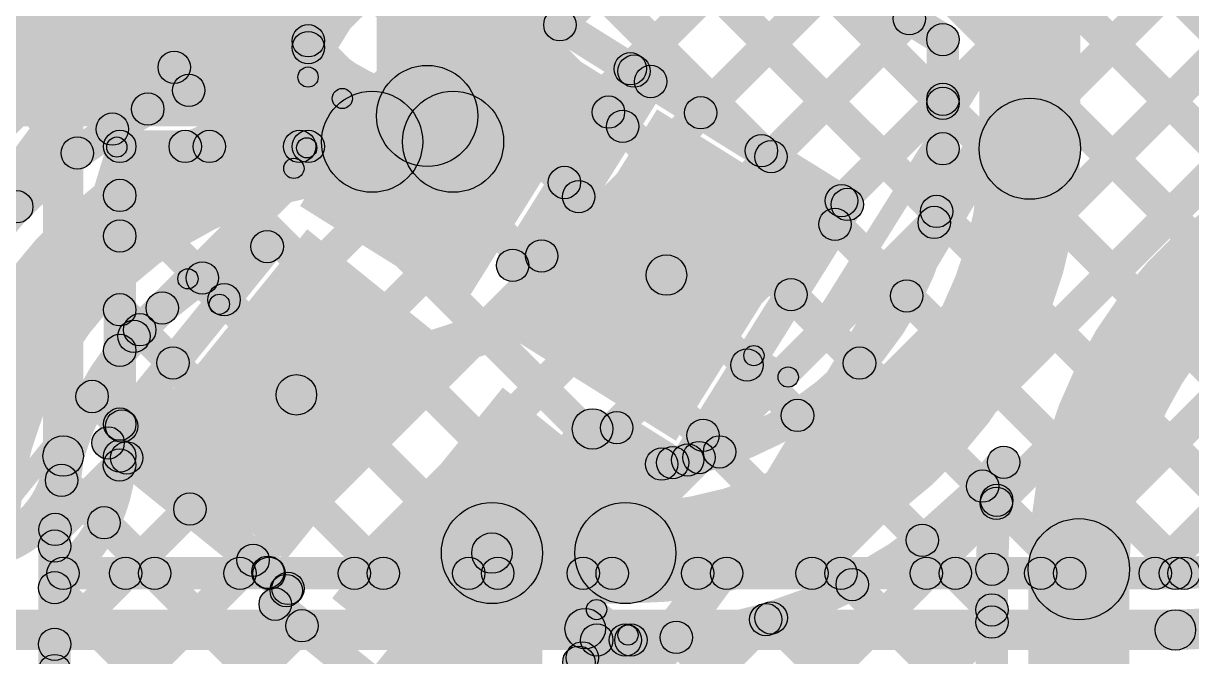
# Model space of a CAD drawing. Header units: millimetres. Extents: x -2.17 to 2.17, y -2.17 to 2.17.
# Drawn here: x 1.0632 to 1.352, y -0.8772 to -0.7206 of the extents above; entities that cross this region are included whole.
import ezdxf

# ---------------------------------------------------------------- set-up
doc = ezdxf.new("R2010")
doc.units = ezdxf.units.MM
doc.header["$MEASUREMENT"] = 0
for name, color, linetype in [('BottomLayer', 5, 'Continuous'), ('BottomOverlay', 54, 'Continuous'), ('BottomPaste', 16, 'Continuous'), ('BottomSolder', 6, 'Continuous'), ('Mechanical2', 216, 'Continuous'), ('TopLayer', 1, 'Continuous'), ('TopOverlay', 2, 'Continuous'), ('TopPaste', 8, 'Continuous'), ('TopSolder', 216, 'Continuous')]:
    doc.layers.add(name, color=color, linetype=linetype)

# ---------------------------------------------------------------- blocks, each defined once
blk = doc.blocks.new('YS_SBZ9032C03R16_B_31')
at = {"layer": 'BottomLayer'}
blk.add_hatch(color=5, dxfattribs=at).paths.add_polyline_path([(-0.2126, 0.03543), (-0.10236, 0.03543), (-0.10236, -0.03543), (-0.2126, -0.03543)])
blk.add_hatch(color=5, dxfattribs=at).paths.add_polyline_path([(-0.2126, 0.03543), (-0.10236, 0.03543), (-0.10236, -0.03543), (-0.2126, -0.03543)])
blk.add_hatch(color=5, dxfattribs=at).paths.add_polyline_path([(-0.2126, 0.03543), (-0.10236, 0.03543), (-0.10236, -0.03543), (-0.2126, -0.03543)])
at = {"layer": 'BottomOverlay'}
h = blk.add_hatch(color=54, dxfattribs=at)
edge = h.paths.add_edge_path()
edge.add_arc((-0.17427, 0.04458), 0.0025, 0, 360)
at = {"layer": 'BottomPaste'}
blk.add_hatch(color=16, dxfattribs=at).paths.add_polyline_path([(-0.2126, 0.03543), (-0.10236, 0.03543), (-0.10236, -0.03543), (-0.2126, -0.03543)])
blk.add_hatch(color=16, dxfattribs=at).paths.add_polyline_path([(-0.2126, 0.03543), (-0.10236, 0.03543), (-0.10236, -0.03543), (-0.2126, -0.03543)])
blk.add_hatch(color=16, dxfattribs=at).paths.add_polyline_path([(-0.2126, 0.03543), (-0.10236, 0.03543), (-0.10236, -0.03543), (-0.2126, -0.03543)])
at = {"layer": 'BottomSolder'}
blk.add_hatch(color=6, dxfattribs=at).paths.add_polyline_path([(-0.2166, 0.03943), (-0.09836, 0.03943), (-0.09836, -0.03943), (-0.2166, -0.03943)])
blk.add_hatch(color=6, dxfattribs=at).paths.add_polyline_path([(-0.2166, 0.03943), (-0.09836, 0.03943), (-0.09836, -0.03943), (-0.2166, -0.03943)])
blk.add_hatch(color=6, dxfattribs=at).paths.add_polyline_path([(-0.2166, 0.03943), (-0.09836, 0.03943), (-0.09836, -0.03943), (-0.2166, -0.03943)])
at = {"layer": 'BottomOverlay', "const_width": 0.005}
blk.add_lwpolyline([(-0.17427, 0.04458, -0.180194), (-0.10264, 0.14772)], format="xyb", dxfattribs=at)
at = {"layer": 'BottomOverlay'}
blk.add_circle((-0.17427, 0.04458), 0.0025, dxfattribs=at)
blk = doc.blocks.new('WS2812B_M____191')
at = {"layer": 'TopLayer'}
for points in [[(-0.09409, 0.05079), (-0.03504, 0.05079), (-0.03504, 0.01142), (-0.09409, 0.01142)], [(0.03504, 0.05079), (0.09409, 0.05079), (0.09409, 0.01142), (0.03504, 0.01142)], [(-0.09409, -0.01142), (-0.03504, -0.01142), (-0.03504, -0.05079), (-0.09409, -0.05079)], [(0.03504, -0.01142), (0.09409, -0.01142), (0.09409, -0.05079), (0.03504, -0.05079)]]:
    blk.add_hatch(color=1, dxfattribs=at).paths.add_polyline_path(points)
at = {"layer": 'TopOverlay'}
h = blk.add_hatch(color=2, dxfattribs=at)
edge = h.paths.add_edge_path()
edge.add_arc((-0.07, 0.07), 0.0025, 0, 360)
h = blk.add_hatch(color=2, dxfattribs=at)
edge = h.paths.add_edge_path()
edge.add_arc((-0.07, 0.07), 0.0025, 0, 360)
for points in [[(-0.07, 0.0675), (-0.07, 0.0725), (0.07, 0.0725), (0.07, 0.0675)], [(-0.0725, 0.07), (-0.0675, 0.07), (-0.0675, 0.06), (-0.0725, 0.06)], [(0.0675, 0.07), (0.0725, 0.07), (0.0725, 0.06), (0.0675, 0.06)], [(-0.0725, -0.06), (-0.0675, -0.06), (-0.0675, -0.07), (-0.0725, -0.07)], [(0.0675, -0.06), (0.0725, -0.06), (0.0725, -0.07), (0.0675, -0.07)], [(-0.07, -0.0725), (-0.07, -0.0675), (0.07, -0.0675), (0.07, -0.0725)]]:
    blk.add_hatch(color=2, dxfattribs=at).paths.add_polyline_path(points)
h = blk.add_hatch(color=2, dxfattribs=at)
edge = h.paths.add_edge_path()
edge.add_arc((0.07, 0.07), 0.0025, 0, 360)
h = blk.add_hatch(color=2, dxfattribs=at)
edge = h.paths.add_edge_path()
edge.add_arc((0.07, 0.07), 0.0025, 0, 360)
h = blk.add_hatch(color=2, dxfattribs=at)
edge = h.paths.add_edge_path()
edge.add_arc((-0.091, 0.061), 0.0025, 0, 360)
h = blk.add_hatch(color=2, dxfattribs=at)
edge = h.paths.add_edge_path()
edge.add_arc((-0.085, 0.061), 0.0025, 0, 360)
h = blk.add_hatch(color=2, dxfattribs=at)
edge = h.paths.add_edge_path()
edge.add_arc((-0.07, 0.06), 0.0025, 0, 360)
h = blk.add_hatch(color=2, dxfattribs=at)
edge = h.paths.add_edge_path()
edge.add_arc((0.07, 0.06), 0.0025, 0, 360)
h = blk.add_hatch(color=2, dxfattribs=at)
edge = h.paths.add_edge_path()
edge.add_arc((-0.07, -0.06), 0.0025, 0, 360)
h = blk.add_hatch(color=2, dxfattribs=at)
edge = h.paths.add_edge_path()
edge.add_arc((0.07, -0.06), 0.0025, 0, 360)
h = blk.add_hatch(color=2, dxfattribs=at)
edge = h.paths.add_edge_path()
edge.add_arc((-0.07, -0.07), 0.0025, 0, 360)
h = blk.add_hatch(color=2, dxfattribs=at)
edge = h.paths.add_edge_path()
edge.add_arc((-0.07, -0.07), 0.0025, 0, 360)
h = blk.add_hatch(color=2, dxfattribs=at)
edge = h.paths.add_edge_path()
edge.add_arc((0.07, -0.07), 0.0025, 0, 360)
h = blk.add_hatch(color=2, dxfattribs=at)
edge = h.paths.add_edge_path()
edge.add_arc((0.07, -0.07), 0.0025, 0, 360)
at = {"layer": 'TopPaste'}
for points in [[(-0.09409, 0.05079), (-0.03504, 0.05079), (-0.03504, 0.01142), (-0.09409, 0.01142)], [(0.03504, 0.05079), (0.09409, 0.05079), (0.09409, 0.01142), (0.03504, 0.01142)], [(-0.09409, -0.01142), (-0.03504, -0.01142), (-0.03504, -0.05079), (-0.09409, -0.05079)], [(0.03504, -0.01142), (0.09409, -0.01142), (0.09409, -0.05079), (0.03504, -0.05079)]]:
    blk.add_hatch(color=8, dxfattribs=at).paths.add_polyline_path(points)
at = {"layer": 'TopSolder'}
for points in [[(-0.09809, 0.05479), (-0.03104, 0.05479), (-0.03104, 0.00742), (-0.09809, 0.00742)], [(0.03104, 0.05479), (0.09809, 0.05479), (0.09809, 0.00742), (0.03104, 0.00742)], [(-0.09809, -0.00742), (-0.03104, -0.00742), (-0.03104, -0.05479), (-0.09809, -0.05479)], [(0.03104, -0.00742), (0.09809, -0.00742), (0.09809, -0.05479), (0.03104, -0.05479)]]:
    blk.add_hatch(color=216, dxfattribs=at).paths.add_polyline_path(points)
at = {"layer": 'TopOverlay', "const_width": 0.005}
blk.add_lwpolyline([(-0.085, 0.061, 1), (-0.091, 0.061, 1)], format="xyb", close=True, dxfattribs=at)
at = {"layer": 'TopOverlay'}
for centre in [(-0.07, 0.07), (-0.07, 0.07), (0.07, 0.07), (0.07, 0.07), (-0.091, 0.061), (-0.085, 0.061), (-0.07, 0.06), (0.07, 0.06), (-0.07, -0.06), (0.07, -0.06), (-0.07, -0.07), (-0.07, -0.07), (0.07, -0.07), (0.07, -0.07)]:
    blk.add_circle(centre, 0.0025, dxfattribs=at)
blk = doc.blocks.new('WS2812B_M____192')
at = {"layer": 'TopLayer'}
for points in [[(-0.09409, 0.05079), (-0.03504, 0.05079), (-0.03504, 0.01142), (-0.09409, 0.01142)], [(0.03504, 0.05079), (0.09409, 0.05079), (0.09409, 0.01142), (0.03504, 0.01142)], [(-0.09409, -0.01142), (-0.03504, -0.01142), (-0.03504, -0.05079), (-0.09409, -0.05079)], [(0.03504, -0.01142), (0.09409, -0.01142), (0.09409, -0.05079), (0.03504, -0.05079)]]:
    blk.add_hatch(color=1, dxfattribs=at).paths.add_polyline_path(points)
at = {"layer": 'TopOverlay'}
h = blk.add_hatch(color=2, dxfattribs=at)
edge = h.paths.add_edge_path()
edge.add_arc((-0.07, 0.07), 0.0025, 0, 360)
h = blk.add_hatch(color=2, dxfattribs=at)
edge = h.paths.add_edge_path()
edge.add_arc((-0.07, 0.07), 0.0025, 0, 360)
for points in [[(-0.07, 0.0675), (-0.07, 0.0725), (0.07, 0.0725), (0.07, 0.0675)], [(-0.0725, 0.07), (-0.0675, 0.07), (-0.0675, 0.06), (-0.0725, 0.06)], [(0.0675, 0.07), (0.0725, 0.07), (0.0725, 0.06), (0.0675, 0.06)], [(-0.0725, -0.06), (-0.0675, -0.06), (-0.0675, -0.07), (-0.0725, -0.07)], [(0.0675, -0.06), (0.0725, -0.06), (0.0725, -0.07), (0.0675, -0.07)], [(-0.07, -0.0725), (-0.07, -0.0675), (0.07, -0.0675), (0.07, -0.0725)]]:
    blk.add_hatch(color=2, dxfattribs=at).paths.add_polyline_path(points)
h = blk.add_hatch(color=2, dxfattribs=at)
edge = h.paths.add_edge_path()
edge.add_arc((0.07, 0.07), 0.0025, 0, 360)
h = blk.add_hatch(color=2, dxfattribs=at)
edge = h.paths.add_edge_path()
edge.add_arc((0.07, 0.07), 0.0025, 0, 360)
h = blk.add_hatch(color=2, dxfattribs=at)
edge = h.paths.add_edge_path()
edge.add_arc((-0.091, 0.061), 0.0025, 0, 360)
h = blk.add_hatch(color=2, dxfattribs=at)
edge = h.paths.add_edge_path()
edge.add_arc((-0.085, 0.061), 0.0025, 0, 360)
h = blk.add_hatch(color=2, dxfattribs=at)
edge = h.paths.add_edge_path()
edge.add_arc((-0.07, 0.06), 0.0025, 0, 360)
h = blk.add_hatch(color=2, dxfattribs=at)
edge = h.paths.add_edge_path()
edge.add_arc((0.07, 0.06), 0.0025, 0, 360)
h = blk.add_hatch(color=2, dxfattribs=at)
edge = h.paths.add_edge_path()
edge.add_arc((-0.07, -0.06), 0.0025, 0, 360)
h = blk.add_hatch(color=2, dxfattribs=at)
edge = h.paths.add_edge_path()
edge.add_arc((0.07, -0.06), 0.0025, 0, 360)
h = blk.add_hatch(color=2, dxfattribs=at)
edge = h.paths.add_edge_path()
edge.add_arc((-0.07, -0.07), 0.0025, 0, 360)
h = blk.add_hatch(color=2, dxfattribs=at)
edge = h.paths.add_edge_path()
edge.add_arc((-0.07, -0.07), 0.0025, 0, 360)
h = blk.add_hatch(color=2, dxfattribs=at)
edge = h.paths.add_edge_path()
edge.add_arc((0.07, -0.07), 0.0025, 0, 360)
h = blk.add_hatch(color=2, dxfattribs=at)
edge = h.paths.add_edge_path()
edge.add_arc((0.07, -0.07), 0.0025, 0, 360)
at = {"layer": 'TopPaste'}
for points in [[(-0.09409, 0.05079), (-0.03504, 0.05079), (-0.03504, 0.01142), (-0.09409, 0.01142)], [(0.03504, 0.05079), (0.09409, 0.05079), (0.09409, 0.01142), (0.03504, 0.01142)], [(-0.09409, -0.01142), (-0.03504, -0.01142), (-0.03504, -0.05079), (-0.09409, -0.05079)], [(0.03504, -0.01142), (0.09409, -0.01142), (0.09409, -0.05079), (0.03504, -0.05079)]]:
    blk.add_hatch(color=8, dxfattribs=at).paths.add_polyline_path(points)
at = {"layer": 'TopSolder'}
for points in [[(-0.09809, 0.05479), (-0.03104, 0.05479), (-0.03104, 0.00742), (-0.09809, 0.00742)], [(0.03104, 0.05479), (0.09809, 0.05479), (0.09809, 0.00742), (0.03104, 0.00742)], [(-0.09809, -0.00742), (-0.03104, -0.00742), (-0.03104, -0.05479), (-0.09809, -0.05479)], [(0.03104, -0.00742), (0.09809, -0.00742), (0.09809, -0.05479), (0.03104, -0.05479)]]:
    blk.add_hatch(color=216, dxfattribs=at).paths.add_polyline_path(points)
at = {"layer": 'TopOverlay', "const_width": 0.005}
blk.add_lwpolyline([(-0.085, 0.061, 1), (-0.091, 0.061, 1)], format="xyb", close=True, dxfattribs=at)
at = {"layer": 'TopOverlay'}
for centre in [(-0.07, 0.07), (-0.07, 0.07), (0.07, 0.07), (0.07, 0.07), (-0.091, 0.061), (-0.085, 0.061), (-0.07, 0.06), (0.07, 0.06), (-0.07, -0.06), (0.07, -0.06), (-0.07, -0.07), (-0.07, -0.07), (0.07, -0.07), (0.07, -0.07)]:
    blk.add_circle(centre, 0.0025, dxfattribs=at)

msp = doc.modelspace()

# ---------------------------------------------------------------- hatches: boundary and pattern name
at = {"layer": 'BottomLayer'}
for points in [[(0.97347, -0.37244), (0.97913, -0.36678), (1.4245, -0.81215), (1.41884, -0.81781)], [(1.00176, -0.37244), (1.00741, -0.36678), (1.43318, -0.79255), (1.42753, -0.79821)], [(0.94747, -0.37472), (0.95313, -0.36907), (1.41215, -0.82808), (1.40649, -0.83374)], [(0.93465, -0.39019), (0.94031, -0.38453), (1.39646, -0.84068), (1.3908, -0.84634)], [(0.92449, -0.40831), (0.93014, -0.40265), (1.37715, -0.84965), (1.37149, -0.85531)], [(0.90432, -0.41642), (0.90997, -0.41076), (1.35297, -0.85376), (1.34731, -0.85941)], [(1.13643, -0.72943), (1.13077, -0.72377), (1.43117, -0.42337), (1.43683, -0.42903)], [(1.08983, -0.80431), (1.08417, -0.79865), (1.43117, -0.45165), (1.43683, -0.45731)], [(1.08976, -0.83266), (1.0841, -0.827), (1.43117, -0.47994), (1.43683, -0.48559)], [(1.09127, -0.85944), (1.08561, -0.85378), (1.43117, -0.50822), (1.43683, -0.51388)], [(1.11955, -0.85944), (1.1139, -0.85378), (1.43117, -0.53651), (1.43683, -0.54216)], [(1.14784, -0.85944), (1.14218, -0.85378), (1.43117, -0.56479), (1.43683, -0.57045)], [(1.17612, -0.85944), (1.17046, -0.85378), (1.43117, -0.59307), (1.43683, -0.59873)], [(1.2044, -0.85944), (1.19875, -0.85378), (1.43117, -0.62136), (1.43683, -0.62702)], [(1.23269, -0.85944), (1.22703, -0.85378), (1.43117, -0.64964), (1.43683, -0.6553)], [(1.1376, -0.75104), (1.1296, -0.75104), (1.1296, -0.66218), (1.1376, -0.66218)], [(1.1376, -0.75104), (1.1296, -0.75104), (1.1296, -0.66218), (1.1376, -0.66218)], [(1.1376, -0.75104), (1.1296, -0.75104), (1.1296, -0.66218), (1.1376, -0.66218)], [(1.13077, -0.67116), (1.13643, -0.6655), (1.32471, -0.85378), (1.31905, -0.85944)], [(1.26097, -0.85944), (1.25532, -0.85378), (1.43117, -0.67793), (1.43683, -0.68358)], [(1.13077, -0.69944), (1.13643, -0.69378), (1.29642, -0.85378), (1.29077, -0.85944)], [(1.28926, -0.85944), (1.2836, -0.85378), (1.43117, -0.70621), (1.43683, -0.71187)], [(1.078, -0.82761), (1.068, -0.82761), (1.068, -0.71013), (1.078, -0.71013)], [(1.13077, -0.72773), (1.13643, -0.72207), (1.26814, -0.85378), (1.26248, -0.85944)], [(1.31754, -0.85944), (1.31189, -0.85378), (1.43117, -0.7345), (1.43683, -0.74015)], [(1.087, -0.75504), (1.087, -0.74704), (1.1336, -0.74704), (1.1336, -0.75504)], [(1.087, -0.75504), (1.087, -0.74704), (1.1336, -0.74704), (1.1336, -0.75504)], [(1.087, -0.75504), (1.087, -0.74704), (1.1336, -0.74704), (1.1336, -0.75504)], [(1.08983, -0.77603), (1.08417, -0.77037), (1.10632, -0.74822), (1.11198, -0.75387)], [(1.10035, -0.75387), (1.106, -0.74822), (1.21157, -0.85378), (1.20591, -0.85944)], [(1.12863, -0.75387), (1.13429, -0.74822), (1.23986, -0.85378), (1.2342, -0.85944)], [(1.091, -0.82761), (1.083, -0.82761), (1.083, -0.75104), (1.091, -0.75104)], [(1.08417, -0.76598), (1.08983, -0.76032), (1.18329, -0.85378), (1.17763, -0.85944)], [(1.34583, -0.85944), (1.34017, -0.85378), (1.43117, -0.76278), (1.43683, -0.76844)], [(1.08417, -0.79426), (1.08983, -0.78861), (1.155, -0.85378), (1.14935, -0.85944)], [(1.08417, -0.82255), (1.08983, -0.81689), (1.12672, -0.85378), (1.12106, -0.85944)], [(1.08029, -0.84695), (1.08594, -0.84129), (1.09843, -0.85378), (1.09278, -0.85944)], [(1.07298, -0.86061), (1.07298, -0.85261), (1.348, -0.85261), (1.348, -0.86061)], [(0.969, -0.87561), (0.969, -0.86561), (1.348, -0.86561), (1.348, -0.87561)]]:
    msp.add_hatch(color=5, dxfattribs=at).paths.add_polyline_path(points)
h = msp.add_hatch(color=5, dxfattribs=at)
edge = h.paths.add_edge_path()
edge.add_arc((1.1336, -0.7249), 0.004, 0, 360)
h = msp.add_hatch(color=5, dxfattribs=at)
edge = h.paths.add_edge_path()
edge.add_arc((1.1336, -0.7266), 0.004, 0, 360)
h = msp.add_hatch(color=5, dxfattribs=at)
edge = h.paths.add_edge_path()
edge.add_arc((1.087, -0.75104), 0.004, 0, 360)
h = msp.add_hatch(color=5, dxfattribs=at)
edge = h.paths.add_edge_path()
edge.add_arc((1.087, -0.75104), 0.004, 0, 360)
h = msp.add_hatch(color=5, dxfattribs=at)
edge = h.paths.add_edge_path()
edge.add_arc((1.087, -0.75104), 0.004, 0, 360)
h = msp.add_hatch(color=5, dxfattribs=at)
edge = h.paths.add_edge_path()
edge.add_arc((1.087, -0.75104), 0.004, 0, 360)
h = msp.add_hatch(color=5, dxfattribs=at)
edge = h.paths.add_edge_path()
edge.add_arc((1.10318, -0.75104), 0.004, 0, 360)
h = msp.add_hatch(color=5, dxfattribs=at)
edge = h.paths.add_edge_path()
edge.add_arc((1.10915, -0.75104), 0.004, 0, 360)
h = msp.add_hatch(color=5, dxfattribs=at)
edge = h.paths.add_edge_path()
edge.add_arc((1.13146, -0.75104), 0.004, 0, 360)
h = msp.add_hatch(color=5, dxfattribs=at)
edge = h.paths.add_edge_path()
edge.add_arc((1.1336, -0.75104), 0.004, 0, 360)
h = msp.add_hatch(color=5, dxfattribs=at)
edge = h.paths.add_edge_path()
edge.add_arc((1.1336, -0.75104), 0.004, 0, 360)
h = msp.add_hatch(color=5, dxfattribs=at)
edge = h.paths.add_edge_path()
edge.add_arc((1.1336, -0.75104), 0.004, 0, 360)
h = msp.add_hatch(color=5, dxfattribs=at)
edge = h.paths.add_edge_path()
edge.add_arc((1.1336, -0.75104), 0.004, 0, 360)
h = msp.add_hatch(color=5, dxfattribs=at)
edge = h.paths.add_edge_path()
edge.add_arc((1.1336, -0.75104), 0.004, 0, 360)
h = msp.add_hatch(color=5, dxfattribs=at)
edge = h.paths.add_edge_path()
edge.add_arc((1.1336, -0.75104), 0.004, 0, 360)
h = msp.add_hatch(color=5, dxfattribs=at)
edge = h.paths.add_edge_path()
edge.add_arc((1.087, -0.76315), 0.004, 0, 360)
h = msp.add_hatch(color=5, dxfattribs=at)
edge = h.paths.add_edge_path()
edge.add_arc((1.087, -0.7732), 0.004, 0, 360)
h = msp.add_hatch(color=5, dxfattribs=at)
edge = h.paths.add_edge_path()
edge.add_arc((1.087, -0.79144), 0.004, 0, 360)
h = msp.add_hatch(color=5, dxfattribs=at)
edge = h.paths.add_edge_path()
edge.add_arc((1.087, -0.80148), 0.004, 0, 360)
h = msp.add_hatch(color=5, dxfattribs=at)
edge = h.paths.add_edge_path()
edge.add_arc((1.087, -0.81972), 0.004, 0, 360)
h = msp.add_hatch(color=5, dxfattribs=at)
edge = h.paths.add_edge_path()
edge.add_arc((1.073, -0.82761), 0.005, 0, 360)
h = msp.add_hatch(color=5, dxfattribs=at)
edge = h.paths.add_edge_path()
edge.add_arc((1.073, -0.82761), 0.005, 0, 360)
h = msp.add_hatch(color=5, dxfattribs=at)
edge = h.paths.add_edge_path()
edge.add_arc((1.08693, -0.82983), 0.004, 0, 360)
h = msp.add_hatch(color=5, dxfattribs=at)
edge = h.paths.add_edge_path()
edge.add_arc((1.087, -0.82761), 0.004, 0, 360)
h = msp.add_hatch(color=5, dxfattribs=at)
edge = h.paths.add_edge_path()
edge.add_arc((1.087, -0.82761), 0.004, 0, 360)
h = msp.add_hatch(color=5, dxfattribs=at)
edge = h.paths.add_edge_path()
edge.add_arc((1.08311, -0.84412), 0.004, 0, 360)
h = msp.add_hatch(color=5, dxfattribs=at)
edge = h.paths.add_edge_path()
edge.add_arc((1.07298, -0.85661), 0.004, 0, 360)
h = msp.add_hatch(color=5, dxfattribs=at)
edge = h.paths.add_edge_path()
edge.add_arc((1.07298, -0.85661), 0.004, 0, 360)
h = msp.add_hatch(color=5, dxfattribs=at)
edge = h.paths.add_edge_path()
edge.add_arc((1.08844, -0.85661), 0.004, 0, 360)
h = msp.add_hatch(color=5, dxfattribs=at)
edge = h.paths.add_edge_path()
edge.add_arc((1.09561, -0.85661), 0.004, 0, 360)
h = msp.add_hatch(color=5, dxfattribs=at)
edge = h.paths.add_edge_path()
edge.add_arc((1.11672, -0.85661), 0.004, 0, 360)
h = msp.add_hatch(color=5, dxfattribs=at)
edge = h.paths.add_edge_path()
edge.add_arc((1.12389, -0.85661), 0.004, 0, 360)
h = msp.add_hatch(color=5, dxfattribs=at)
edge = h.paths.add_edge_path()
edge.add_arc((1.14501, -0.85661), 0.004, 0, 360)
h = msp.add_hatch(color=5, dxfattribs=at)
edge = h.paths.add_edge_path()
edge.add_arc((1.15217, -0.85661), 0.004, 0, 360)
h = msp.add_hatch(color=5, dxfattribs=at)
edge = h.paths.add_edge_path()
edge.add_arc((1.17329, -0.85661), 0.004, 0, 360)
h = msp.add_hatch(color=5, dxfattribs=at)
edge = h.paths.add_edge_path()
edge.add_arc((1.18046, -0.85661), 0.004, 0, 360)
h = msp.add_hatch(color=5, dxfattribs=at)
edge = h.paths.add_edge_path()
edge.add_arc((1.20158, -0.85661), 0.004, 0, 360)
h = msp.add_hatch(color=5, dxfattribs=at)
edge = h.paths.add_edge_path()
edge.add_arc((1.20874, -0.85661), 0.004, 0, 360)
h = msp.add_hatch(color=5, dxfattribs=at)
edge = h.paths.add_edge_path()
edge.add_arc((1.22986, -0.85661), 0.004, 0, 360)
h = msp.add_hatch(color=5, dxfattribs=at)
edge = h.paths.add_edge_path()
edge.add_arc((1.23703, -0.85661), 0.004, 0, 360)
h = msp.add_hatch(color=5, dxfattribs=at)
edge = h.paths.add_edge_path()
edge.add_arc((1.25815, -0.85661), 0.004, 0, 360)
h = msp.add_hatch(color=5, dxfattribs=at)
edge = h.paths.add_edge_path()
edge.add_arc((1.26531, -0.85661), 0.004, 0, 360)
h = msp.add_hatch(color=5, dxfattribs=at)
edge = h.paths.add_edge_path()
edge.add_arc((1.28643, -0.85661), 0.004, 0, 360)
h = msp.add_hatch(color=5, dxfattribs=at)
edge = h.paths.add_edge_path()
edge.add_arc((1.2936, -0.85661), 0.004, 0, 360)
h = msp.add_hatch(color=5, dxfattribs=at)
edge = h.paths.add_edge_path()
edge.add_arc((1.31471, -0.85661), 0.004, 0, 360)
h = msp.add_hatch(color=5, dxfattribs=at)
edge = h.paths.add_edge_path()
edge.add_arc((1.32188, -0.85661), 0.004, 0, 360)
h = msp.add_hatch(color=5, dxfattribs=at)
edge = h.paths.add_edge_path()
edge.add_arc((1.343, -0.85661), 0.004, 0, 360)
h = msp.add_hatch(color=5, dxfattribs=at)
edge = h.paths.add_edge_path()
edge.add_arc((1.348, -0.85661), 0.004, 0, 360)
h = msp.add_hatch(color=5, dxfattribs=at)
edge = h.paths.add_edge_path()
edge.add_arc((1.348, -0.85661), 0.004, 0, 360)
h = msp.add_hatch(color=5, dxfattribs=at)
edge = h.paths.add_edge_path()
edge.add_arc((1.35014, -0.85658), 0.004, 0, 360)
h = msp.add_hatch(color=5, dxfattribs=at)
edge = h.paths.add_edge_path()
edge.add_arc((1.348, -0.87061), 0.005, 0, 360)
h = msp.add_hatch(color=5, dxfattribs=at)
edge = h.paths.add_edge_path()
edge.add_arc((1.348, -0.87061), 0.005, 0, 360)
at = {"layer": 'TopLayer'}
for points in [[(1.1755, -0.74348), (1.1505, -0.74348), (1.1505, -0.65161), (1.1755, -0.65161)], [(1.18167, -0.66549), (1.18733, -0.65983), (1.29178, -0.76429), (1.28613, -0.76994)], [(1.3245, -0.75161), (1.2995, -0.75161), (1.2995, -0.67334), (1.3245, -0.67334)], [(1.19864, -0.72378), (1.19298, -0.71812), (1.23078, -0.68033), (1.23643, -0.68599)], [(1.03632, -0.68985), (1.04198, -0.68419), (1.09675, -0.73896), (1.09109, -0.74462)], [(1.18167, -0.69377), (1.18733, -0.68812), (1.24848, -0.74926), (1.24282, -0.75492)], [(1.23684, -0.69579), (1.24108, -0.68901), (1.29262, -0.72121), (1.28838, -0.728)], [(1.21605, -0.73466), (1.21039, -0.729), (1.24456, -0.69484), (1.25021, -0.70049)], [(1.24563, -0.70116), (1.25129, -0.69551), (1.29333, -0.73755), (1.28767, -0.74321)], [(1.03143, -0.71323), (1.03708, -0.70758), (1.07934, -0.74984), (1.07369, -0.7555)], [(1.23346, -0.74554), (1.2278, -0.73988), (1.26196, -0.70571), (1.26762, -0.71137)], [(1.03697, -0.77231), (1.03131, -0.76666), (1.08948, -0.70849), (1.09514, -0.71415)], [(1.18238, -0.71728), (1.18662, -0.71049), (1.21627, -0.72902), (1.21203, -0.7358)], [(1.25086, -0.75641), (1.24521, -0.75076), (1.27937, -0.71659), (1.28503, -0.72225)], [(1.2945, -0.75161), (1.2865, -0.75161), (1.2865, -0.72461), (1.2945, -0.72461)], [(1.08799, -0.74958), (1.08234, -0.74392), (1.09762, -0.72863), (1.10328, -0.73429)], [(1.18753, -0.78256), (1.18075, -0.77832), (1.21076, -0.73029), (1.21754, -0.73453)], [(1.19468, -0.78025), (1.18789, -0.77601), (1.21486, -0.73285), (1.22164, -0.73709)], [(1.21613, -0.73837), (1.22037, -0.73158), (1.26902, -0.76198), (1.26478, -0.76877)], [(1.03131, -0.74141), (1.03697, -0.73575), (1.06436, -0.76314), (1.0587, -0.76879)], [(1.14939, -0.76238), (1.14939, -0.73738), (1.16941, -0.73738), (1.16941, -0.76238)], [(1.26827, -0.76729), (1.26261, -0.76163), (1.28767, -0.73657), (1.29333, -0.74223)], [(1.20499, -0.74538), (1.21065, -0.73972), (1.21415, -0.74323), (1.2085, -0.74888)], [(1.19411, -0.76278), (1.19977, -0.75713), (1.20328, -0.76063), (1.19762, -0.76629)], [(1.2308, -0.8307), (1.22401, -0.82646), (1.26351, -0.76326), (1.2703, -0.7675)], [(1.23305, -0.8308), (1.22739, -0.82514), (1.28553, -0.767), (1.29118, -0.77266)], [(1.26101, -0.77311), (1.26667, -0.76745), (1.28438, -0.78517), (1.27873, -0.79083)], [(1.08723, -0.82687), (1.08101, -0.82184), (1.12033, -0.77328), (1.12655, -0.77832)], [(1.18537, -0.78424), (1.18291, -0.77663), (1.19006, -0.77432), (1.19252, -0.78193)], [(1.1322, -0.81722), (1.12912, -0.80771), (1.22062, -0.77809), (1.2237, -0.78761)], [(1.10458, -0.78638), (1.11023, -0.78073), (1.11562, -0.78612), (1.10996, -0.79177)], [(1.25013, -0.79052), (1.25579, -0.78486), (1.27272, -0.8018), (1.26707, -0.80745)], [(1.09332, -0.80082), (1.08767, -0.79516), (1.09467, -0.78816), (1.10032, -0.79382)], [(1.08912, -0.79921), (1.09478, -0.79355), (1.10297, -0.80174), (1.09731, -0.8074)], [(1.23925, -0.80793), (1.24491, -0.80227), (1.25739, -0.81474), (1.25173, -0.8204)], [(1.07733, -0.81571), (1.08299, -0.81005), (1.09031, -0.81737), (1.08465, -0.82303)], [(1.20775, -0.82399), (1.21199, -0.81721), (1.22581, -0.82584), (1.22157, -0.83263)], [(1.18289, -0.85476), (1.17511, -0.84846), (1.19999, -0.81775), (1.20776, -0.82404)], [(1.20735, -0.82371), (1.21239, -0.81749), (1.2235, -0.82649), (1.21846, -0.8327)], [(1.22838, -0.82533), (1.23403, -0.81968), (1.23811, -0.82375), (1.23245, -0.82941)], [(1.0816, -0.82746), (1.08664, -0.82124), (1.13109, -0.85724), (1.12606, -0.86346)], [(1.07383, -0.84859), (1.06817, -0.84294), (1.08587, -0.82524), (1.09153, -0.83089)], [(1.06977, -0.83643), (1.07543, -0.83077), (1.1603, -0.91565), (1.15465, -0.92131)], [(1.29749, -0.83788), (1.30315, -0.83222), (1.30666, -0.83573), (1.301, -0.84139)], [(1.19964, -0.94906), (1.19398, -0.9434), (1.3009, -0.83648), (1.30656, -0.84214)], [(1.07372, -0.87699), (1.06806, -0.87133), (1.1015, -0.83789), (1.10716, -0.84355)], [(1.179, -0.86411), (1.179, -0.83911), (1.212, -0.83911), (1.212, -0.86411)], [(1.28258, -0.85125), (1.28824, -0.8456), (1.30546, -0.86282), (1.29981, -0.86848)], [(1.15801, -0.88548), (1.15024, -0.87918), (1.17511, -0.84846), (1.18289, -0.85476)], [(1.17585, -0.8555), (1.18215, -0.84772), (1.20522, -0.86641), (1.19892, -0.87418)], [(1.07489, -0.88065), (1.06689, -0.88065), (1.06689, -0.84988), (1.07489, -0.84988)], [(1.08576, -0.89323), (1.0801, -0.88758), (1.11713, -0.85055), (1.12279, -0.8562)], [(1.1915, -0.91652), (1.1665, -0.91652), (1.1665, -0.85161), (1.1915, -0.85161)], [(1.12079, -0.85917), (1.12645, -0.85351), (1.13098, -0.85805), (1.12533, -0.8637)], [(1.06806, -0.86301), (1.07372, -0.85735), (1.15594, -0.93957), (1.15028, -0.94523)], [(1.12854, -0.86676), (1.12232, -0.86172), (1.12547, -0.85784), (1.13168, -0.86287)], [(1.26526, -0.86222), (1.27092, -0.85656), (1.30546, -0.8911), (1.29981, -0.89676)], [(1.30663, -0.91137), (1.29863, -0.91137), (1.29863, -0.85559), (1.30663, -0.85559)], [(1.33663, -0.93719), (1.31163, -0.93719), (1.31163, -0.85559), (1.33663, -0.85559)], [(1.12291, -0.86735), (1.12795, -0.86113), (1.16002, -0.8871), (1.15498, -0.89332)], [(1.20333, -0.91708), (1.19767, -0.91143), (1.24388, -0.86522), (1.24954, -0.87088)], [(1.24521, -0.93177), (1.23955, -0.92612), (1.29981, -0.86586), (1.30546, -0.87152)], [(1.24523, -0.87047), (1.25088, -0.86481), (1.29527, -0.9092), (1.28962, -0.91485)], [(1.0785, -0.92877), (1.07285, -0.92311), (1.1292, -0.86676), (1.13486, -0.87241)], [(1.20493, -0.87711), (1.20493, -0.86911), (1.212, -0.86911), (1.212, -0.87711)], [(1.20361, -0.8811), (1.19739, -0.87607), (1.20183, -0.87059), (1.20804, -0.87563)], [(1.20333, -0.8888), (1.19767, -0.88314), (1.21054, -0.87027), (1.2162, -0.87593)], [(1.22176, -0.87528), (1.22742, -0.86963), (1.27186, -0.91407), (1.2662, -0.91973)], [(1.19854, -0.88035), (1.20419, -0.87469), (1.25187, -0.92236), (1.24621, -0.92802)]]:
    msp.add_hatch(color=1, dxfattribs=at).paths.add_polyline_path(points)
h = msp.add_hatch(color=1, dxfattribs=at)
edge = h.paths.add_edge_path()
edge.add_arc((1.2822, -0.71942), 0.004, 0, 360)
h = msp.add_hatch(color=1, dxfattribs=at)
edge = h.paths.add_edge_path()
edge.add_arc((1.19581, -0.72095), 0.004, 0, 360)
h = msp.add_hatch(color=1, dxfattribs=at)
edge = h.paths.add_edge_path()
edge.add_arc((1.2905, -0.72461), 0.004, 0, 360)
h = msp.add_hatch(color=1, dxfattribs=at)
edge = h.paths.add_edge_path()
edge.add_arc((1.2905, -0.72461), 0.004, 0, 360)
h = msp.add_hatch(color=1, dxfattribs=at)
edge = h.paths.add_edge_path()
edge.add_arc((1.10045, -0.73146), 0.004, 0, 360)
h = msp.add_hatch(color=1, dxfattribs=at)
edge = h.paths.add_edge_path()
edge.add_arc((1.21322, -0.73183), 0.004, 0, 360)
h = msp.add_hatch(color=1, dxfattribs=at)
edge = h.paths.add_edge_path()
edge.add_arc((1.21415, -0.73241), 0.004, 0, 360)
h = msp.add_hatch(color=1, dxfattribs=at)
edge = h.paths.add_edge_path()
edge.add_arc((1.21415, -0.73241), 0.004, 0, 360)
h = msp.add_hatch(color=1, dxfattribs=at)
edge = h.paths.add_edge_path()
edge.add_arc((1.10405, -0.73716), 0.004, 0, 360)
h = msp.add_hatch(color=1, dxfattribs=at)
edge = h.paths.add_edge_path()
edge.add_arc((1.10405, -0.73716), 0.004, 0, 360)
h = msp.add_hatch(color=1, dxfattribs=at)
edge = h.paths.add_edge_path()
edge.add_arc((1.163, -0.74348), 0.0125, 0, 360)
h = msp.add_hatch(color=1, dxfattribs=at)
edge = h.paths.add_edge_path()
edge.add_arc((1.163, -0.74348), 0.0125, 0, 360)
h = msp.add_hatch(color=1, dxfattribs=at)
edge = h.paths.add_edge_path()
edge.add_arc((1.21825, -0.73497), 0.004, 0, 360)
h = msp.add_hatch(color=1, dxfattribs=at)
edge = h.paths.add_edge_path()
edge.add_arc((1.21825, -0.73497), 0.004, 0, 360)
h = msp.add_hatch(color=1, dxfattribs=at)
edge = h.paths.add_edge_path()
edge.add_arc((1.2905, -0.7394), 0.004, 0, 360)
h = msp.add_hatch(color=1, dxfattribs=at)
edge = h.paths.add_edge_path()
edge.add_arc((1.2905, -0.74038), 0.004, 0, 360)
h = msp.add_hatch(color=1, dxfattribs=at)
edge = h.paths.add_edge_path()
edge.add_arc((1.09392, -0.74179), 0.004, 0, 360)
h = msp.add_hatch(color=1, dxfattribs=at)
edge = h.paths.add_edge_path()
edge.add_arc((1.14939, -0.74988), 0.0125, 0, 360)
h = msp.add_hatch(color=1, dxfattribs=at)
edge = h.paths.add_edge_path()
edge.add_arc((1.14939, -0.74988), 0.0125, 0, 360)
h = msp.add_hatch(color=1, dxfattribs=at)
edge = h.paths.add_edge_path()
edge.add_arc((1.16941, -0.74988), 0.0125, 0, 360)
h = msp.add_hatch(color=1, dxfattribs=at)
edge = h.paths.add_edge_path()
edge.add_arc((1.16941, -0.74988), 0.0125, 0, 360)
h = msp.add_hatch(color=1, dxfattribs=at)
edge = h.paths.add_edge_path()
edge.add_arc((1.16941, -0.74988), 0.0125, 0, 360)
h = msp.add_hatch(color=1, dxfattribs=at)
edge = h.paths.add_edge_path()
edge.add_arc((1.20782, -0.74255), 0.004, 0, 360)
h = msp.add_hatch(color=1, dxfattribs=at)
edge = h.paths.add_edge_path()
edge.add_arc((1.23063, -0.74271), 0.004, 0, 360)
h = msp.add_hatch(color=1, dxfattribs=at)
edge = h.paths.add_edge_path()
edge.add_arc((1.312, -0.75161), 0.0125, 0, 360)
h = msp.add_hatch(color=1, dxfattribs=at)
edge = h.paths.add_edge_path()
edge.add_arc((1.312, -0.75161), 0.0125, 0, 360)
h = msp.add_hatch(color=1, dxfattribs=at)
edge = h.paths.add_edge_path()
edge.add_arc((1.21133, -0.74606), 0.004, 0, 360)
h = msp.add_hatch(color=1, dxfattribs=at)
edge = h.paths.add_edge_path()
edge.add_arc((1.08516, -0.74675), 0.004, 0, 360)
h = msp.add_hatch(color=1, dxfattribs=at)
edge = h.paths.add_edge_path()
edge.add_arc((1.24565, -0.75209), 0.004, 0, 360)
h = msp.add_hatch(color=1, dxfattribs=at)
edge = h.paths.add_edge_path()
edge.add_arc((1.2905, -0.75161), 0.004, 0, 360)
h = msp.add_hatch(color=1, dxfattribs=at)
edge = h.paths.add_edge_path()
edge.add_arc((1.2905, -0.75161), 0.004, 0, 360)
h = msp.add_hatch(color=1, dxfattribs=at)
edge = h.paths.add_edge_path()
edge.add_arc((1.07652, -0.75267), 0.004, 0, 360)
h = msp.add_hatch(color=1, dxfattribs=at)
edge = h.paths.add_edge_path()
edge.add_arc((1.24803, -0.75358), 0.004, 0, 360)
h = msp.add_hatch(color=1, dxfattribs=at)
edge = h.paths.add_edge_path()
edge.add_arc((1.19694, -0.75995), 0.004, 0, 360)
h = msp.add_hatch(color=1, dxfattribs=at)
edge = h.paths.add_edge_path()
edge.add_arc((1.20045, -0.76346), 0.004, 0, 360)
h = msp.add_hatch(color=1, dxfattribs=at)
edge = h.paths.add_edge_path()
edge.add_arc((1.06153, -0.76596), 0.004, 0, 360)
h = msp.add_hatch(color=1, dxfattribs=at)
edge = h.paths.add_edge_path()
edge.add_arc((1.26544, -0.76446), 0.004, 0, 360)
h = msp.add_hatch(color=1, dxfattribs=at)
edge = h.paths.add_edge_path()
edge.add_arc((1.2669, -0.76538), 0.004, 0, 360)
h = msp.add_hatch(color=1, dxfattribs=at)
edge = h.paths.add_edge_path()
edge.add_arc((1.2669, -0.76538), 0.004, 0, 360)
h = msp.add_hatch(color=1, dxfattribs=at)
edge = h.paths.add_edge_path()
edge.add_arc((1.28895, -0.76711), 0.004, 0, 360)
h = msp.add_hatch(color=1, dxfattribs=at)
edge = h.paths.add_edge_path()
edge.add_arc((1.26384, -0.77028), 0.004, 0, 360)
h = msp.add_hatch(color=1, dxfattribs=at)
edge = h.paths.add_edge_path()
edge.add_arc((1.28836, -0.76983), 0.004, 0, 360)
h = msp.add_hatch(color=1, dxfattribs=at)
edge = h.paths.add_edge_path()
edge.add_arc((1.12344, -0.7758), 0.004, 0, 360)
h = msp.add_hatch(color=1, dxfattribs=at)
edge = h.paths.add_edge_path()
edge.add_arc((1.12344, -0.7758), 0.004, 0, 360)
h = msp.add_hatch(color=1, dxfattribs=at)
edge = h.paths.add_edge_path()
edge.add_arc((1.18414, -0.78044), 0.004, 0, 360)
h = msp.add_hatch(color=1, dxfattribs=at)
edge = h.paths.add_edge_path()
edge.add_arc((1.18414, -0.78044), 0.004, 0, 360)
h = msp.add_hatch(color=1, dxfattribs=at)
edge = h.paths.add_edge_path()
edge.add_arc((1.19129, -0.77813), 0.004, 0, 360)
h = msp.add_hatch(color=1, dxfattribs=at)
edge = h.paths.add_edge_path()
edge.add_arc((1.19129, -0.77813), 0.004, 0, 360)
h = msp.add_hatch(color=1, dxfattribs=at)
edge = h.paths.add_edge_path()
edge.add_arc((1.10741, -0.78356), 0.004, 0, 360)
h = msp.add_hatch(color=1, dxfattribs=at)
edge = h.paths.add_edge_path()
edge.add_arc((1.22216, -0.78285), 0.005, 0, 360)
h = msp.add_hatch(color=1, dxfattribs=at)
edge = h.paths.add_edge_path()
edge.add_arc((1.11279, -0.78894), 0.004, 0, 360)
h = msp.add_hatch(color=1, dxfattribs=at)
edge = h.paths.add_edge_path()
edge.add_arc((1.25296, -0.78769), 0.004, 0, 360)
h = msp.add_hatch(color=1, dxfattribs=at)
edge = h.paths.add_edge_path()
edge.add_arc((1.28156, -0.788), 0.004, 0, 360)
h = msp.add_hatch(color=1, dxfattribs=at)
edge = h.paths.add_edge_path()
edge.add_arc((1.09749, -0.79099), 0.004, 0, 360)
h = msp.add_hatch(color=1, dxfattribs=at)
edge = h.paths.add_edge_path()
edge.add_arc((1.09049, -0.79799), 0.004, 0, 360)
h = msp.add_hatch(color=1, dxfattribs=at)
edge = h.paths.add_edge_path()
edge.add_arc((1.09195, -0.79638), 0.004, 0, 360)
h = msp.add_hatch(color=1, dxfattribs=at)
edge = h.paths.add_edge_path()
edge.add_arc((1.10014, -0.80457), 0.004, 0, 360)
h = msp.add_hatch(color=1, dxfattribs=at)
edge = h.paths.add_edge_path()
edge.add_arc((1.24208, -0.8051), 0.004, 0, 360)
h = msp.add_hatch(color=1, dxfattribs=at)
edge = h.paths.add_edge_path()
edge.add_arc((1.26989, -0.80462), 0.004, 0, 360)
h = msp.add_hatch(color=1, dxfattribs=at)
edge = h.paths.add_edge_path()
edge.add_arc((1.13066, -0.81246), 0.005, 0, 360)
h = msp.add_hatch(color=1, dxfattribs=at)
edge = h.paths.add_edge_path()
edge.add_arc((1.08016, -0.81288), 0.004, 0, 360)
h = msp.add_hatch(color=1, dxfattribs=at)
edge = h.paths.add_edge_path()
edge.add_arc((1.25456, -0.81757), 0.004, 0, 360)
h = msp.add_hatch(color=1, dxfattribs=at)
edge = h.paths.add_edge_path()
edge.add_arc((1.08748, -0.8202), 0.004, 0, 360)
h = msp.add_hatch(color=1, dxfattribs=at)
edge = h.paths.add_edge_path()
edge.add_arc((1.20388, -0.82089), 0.005, 0, 360)
h = msp.add_hatch(color=1, dxfattribs=at)
edge = h.paths.add_edge_path()
edge.add_arc((1.20987, -0.8206), 0.004, 0, 360)
h = msp.add_hatch(color=1, dxfattribs=at)
edge = h.paths.add_edge_path()
edge.add_arc((1.20987, -0.8206), 0.004, 0, 360)
h = msp.add_hatch(color=1, dxfattribs=at)
edge = h.paths.add_edge_path()
edge.add_arc((1.23121, -0.8225), 0.004, 0, 360)
h = msp.add_hatch(color=1, dxfattribs=at)
edge = h.paths.add_edge_path()
edge.add_arc((1.08412, -0.82435), 0.004, 0, 360)
h = msp.add_hatch(color=1, dxfattribs=at)
edge = h.paths.add_edge_path()
edge.add_arc((1.08412, -0.82435), 0.004, 0, 360)
h = msp.add_hatch(color=1, dxfattribs=at)
edge = h.paths.add_edge_path()
edge.add_arc((1.23528, -0.82658), 0.004, 0, 360)
h = msp.add_hatch(color=1, dxfattribs=at)
edge = h.paths.add_edge_path()
edge.add_arc((1.0887, -0.82806), 0.004, 0, 360)
h = msp.add_hatch(color=1, dxfattribs=at)
edge = h.paths.add_edge_path()
edge.add_arc((1.22098, -0.8296), 0.004, 0, 360)
h = msp.add_hatch(color=1, dxfattribs=at)
edge = h.paths.add_edge_path()
edge.add_arc((1.22369, -0.82924), 0.004, 0, 360)
h = msp.add_hatch(color=1, dxfattribs=at)
edge = h.paths.add_edge_path()
edge.add_arc((1.22369, -0.82924), 0.004, 0, 360)
h = msp.add_hatch(color=1, dxfattribs=at)
edge = h.paths.add_edge_path()
edge.add_arc((1.22741, -0.82858), 0.004, 0, 360)
h = msp.add_hatch(color=1, dxfattribs=at)
edge = h.paths.add_edge_path()
edge.add_arc((1.22741, -0.82858), 0.004, 0, 360)
h = msp.add_hatch(color=1, dxfattribs=at)
edge = h.paths.add_edge_path()
edge.add_arc((1.22741, -0.82858), 0.004, 0, 360)
h = msp.add_hatch(color=1, dxfattribs=at)
edge = h.paths.add_edge_path()
edge.add_arc((1.23022, -0.82797), 0.004, 0, 360)
h = msp.add_hatch(color=1, dxfattribs=at)
edge = h.paths.add_edge_path()
edge.add_arc((1.30555, -0.82914), 0.004, 0, 360)
h = msp.add_hatch(color=1, dxfattribs=at)
edge = h.paths.add_edge_path()
edge.add_arc((1.30555, -0.82914), 0.004, 0, 360)
h = msp.add_hatch(color=1, dxfattribs=at)
edge = h.paths.add_edge_path()
edge.add_arc((1.0726, -0.8336), 0.004, 0, 360)
h = msp.add_hatch(color=1, dxfattribs=at)
edge = h.paths.add_edge_path()
edge.add_arc((1.30032, -0.83505), 0.004, 0, 360)
h = msp.add_hatch(color=1, dxfattribs=at)
edge = h.paths.add_edge_path()
edge.add_arc((1.30383, -0.83856), 0.004, 0, 360)
h = msp.add_hatch(color=1, dxfattribs=at)
edge = h.paths.add_edge_path()
edge.add_arc((1.10433, -0.84072), 0.004, 0, 360)
h = msp.add_hatch(color=1, dxfattribs=at)
edge = h.paths.add_edge_path()
edge.add_arc((1.30373, -0.83931), 0.004, 0, 360)
h = msp.add_hatch(color=1, dxfattribs=at)
edge = h.paths.add_edge_path()
edge.add_arc((1.179, -0.85161), 0.0125, 0, 360)
h = msp.add_hatch(color=1, dxfattribs=at)
edge = h.paths.add_edge_path()
edge.add_arc((1.179, -0.85161), 0.0125, 0, 360)
h = msp.add_hatch(color=1, dxfattribs=at)
edge = h.paths.add_edge_path()
edge.add_arc((1.212, -0.85161), 0.0125, 0, 360)
h = msp.add_hatch(color=1, dxfattribs=at)
edge = h.paths.add_edge_path()
edge.add_arc((1.212, -0.85161), 0.0125, 0, 360)
h = msp.add_hatch(color=1, dxfattribs=at)
edge = h.paths.add_edge_path()
edge.add_arc((1.071, -0.84577), 0.004, 0, 360)
h = msp.add_hatch(color=1, dxfattribs=at)
edge = h.paths.add_edge_path()
edge.add_arc((1.32413, -0.85559), 0.0125, 0, 360)
h = msp.add_hatch(color=1, dxfattribs=at)
edge = h.paths.add_edge_path()
edge.add_arc((1.32413, -0.85559), 0.0125, 0, 360)
h = msp.add_hatch(color=1, dxfattribs=at)
edge = h.paths.add_edge_path()
edge.add_arc((1.07089, -0.84988), 0.004, 0, 360)
h = msp.add_hatch(color=1, dxfattribs=at)
edge = h.paths.add_edge_path()
edge.add_arc((1.07089, -0.84988), 0.004, 0, 360)
h = msp.add_hatch(color=1, dxfattribs=at)
edge = h.paths.add_edge_path()
edge.add_arc((1.28541, -0.84843), 0.004, 0, 360)
h = msp.add_hatch(color=1, dxfattribs=at)
edge = h.paths.add_edge_path()
edge.add_arc((1.179, -0.85161), 0.005, 0, 360)
h = msp.add_hatch(color=1, dxfattribs=at)
edge = h.paths.add_edge_path()
edge.add_arc((1.179, -0.85161), 0.005, 0, 360)
h = msp.add_hatch(color=1, dxfattribs=at)
edge = h.paths.add_edge_path()
edge.add_arc((1.179, -0.85161), 0.005, 0, 360)
h = msp.add_hatch(color=1, dxfattribs=at)
edge = h.paths.add_edge_path()
edge.add_arc((1.11996, -0.85338), 0.004, 0, 360)
h = msp.add_hatch(color=1, dxfattribs=at)
edge = h.paths.add_edge_path()
edge.add_arc((1.30263, -0.85559), 0.004, 0, 360)
h = msp.add_hatch(color=1, dxfattribs=at)
edge = h.paths.add_edge_path()
edge.add_arc((1.30263, -0.85559), 0.004, 0, 360)
h = msp.add_hatch(color=1, dxfattribs=at)
edge = h.paths.add_edge_path()
edge.add_arc((1.12362, -0.85634), 0.004, 0, 360)
h = msp.add_hatch(color=1, dxfattribs=at)
edge = h.paths.add_edge_path()
edge.add_arc((1.07089, -0.86018), 0.004, 0, 360)
h = msp.add_hatch(color=1, dxfattribs=at)
edge = h.paths.add_edge_path()
edge.add_arc((1.12815, -0.86087), 0.004, 0, 360)
h = msp.add_hatch(color=1, dxfattribs=at)
edge = h.paths.add_edge_path()
edge.add_arc((1.12858, -0.86035), 0.004, 0, 360)
h = msp.add_hatch(color=1, dxfattribs=at)
edge = h.paths.add_edge_path()
edge.add_arc((1.12858, -0.86035), 0.004, 0, 360)
h = msp.add_hatch(color=1, dxfattribs=at)
edge = h.paths.add_edge_path()
edge.add_arc((1.26809, -0.85939), 0.004, 0, 360)
h = msp.add_hatch(color=1, dxfattribs=at)
edge = h.paths.add_edge_path()
edge.add_arc((1.12543, -0.86424), 0.004, 0, 360)
h = msp.add_hatch(color=1, dxfattribs=at)
edge = h.paths.add_edge_path()
edge.add_arc((1.12543, -0.86424), 0.004, 0, 360)
h = msp.add_hatch(color=1, dxfattribs=at)
edge = h.paths.add_edge_path()
edge.add_arc((1.24805, -0.86764), 0.004, 0, 360)
h = msp.add_hatch(color=1, dxfattribs=at)
edge = h.paths.add_edge_path()
edge.add_arc((1.30263, -0.86565), 0.004, 0, 360)
h = msp.add_hatch(color=1, dxfattribs=at)
edge = h.paths.add_edge_path()
edge.add_arc((1.13203, -0.86959), 0.004, 0, 360)
h = msp.add_hatch(color=1, dxfattribs=at)
edge = h.paths.add_edge_path()
edge.add_arc((1.20207, -0.87029), 0.005, 0, 360)
h = msp.add_hatch(color=1, dxfattribs=at)
edge = h.paths.add_edge_path()
edge.add_arc((1.24671, -0.86805), 0.004, 0, 360)
h = msp.add_hatch(color=1, dxfattribs=at)
edge = h.paths.add_edge_path()
edge.add_arc((1.30263, -0.86869), 0.004, 0, 360)
h = msp.add_hatch(color=1, dxfattribs=at)
edge = h.paths.add_edge_path()
edge.add_arc((1.20493, -0.87311), 0.004, 0, 360)
h = msp.add_hatch(color=1, dxfattribs=at)
edge = h.paths.add_edge_path()
edge.add_arc((1.20493, -0.87311), 0.004, 0, 360)
h = msp.add_hatch(color=1, dxfattribs=at)
edge = h.paths.add_edge_path()
edge.add_arc((1.212, -0.87311), 0.004, 0, 360)
h = msp.add_hatch(color=1, dxfattribs=at)
edge = h.paths.add_edge_path()
edge.add_arc((1.212, -0.87311), 0.004, 0, 360)
h = msp.add_hatch(color=1, dxfattribs=at)
edge = h.paths.add_edge_path()
edge.add_arc((1.21337, -0.8731), 0.004, 0, 360)
h = msp.add_hatch(color=1, dxfattribs=at)
edge = h.paths.add_edge_path()
edge.add_arc((1.22459, -0.87246), 0.004, 0, 360)
h = msp.add_hatch(color=1, dxfattribs=at)
edge = h.paths.add_edge_path()
edge.add_arc((1.07089, -0.87416), 0.004, 0, 360)
h = msp.add_hatch(color=1, dxfattribs=at)
edge = h.paths.add_edge_path()
edge.add_arc((1.2005, -0.87859), 0.004, 0, 360)
h = msp.add_hatch(color=1, dxfattribs=at)
edge = h.paths.add_edge_path()
edge.add_arc((1.2005, -0.87859), 0.004, 0, 360)
h = msp.add_hatch(color=1, dxfattribs=at)
edge = h.paths.add_edge_path()
edge.add_arc((1.20137, -0.87752), 0.004, 0, 360)
h = msp.add_hatch(color=1, dxfattribs=at)
edge = h.paths.add_edge_path()
edge.add_arc((1.07089, -0.88065), 0.004, 0, 360)
h = msp.add_hatch(color=1, dxfattribs=at)
edge = h.paths.add_edge_path()
edge.add_arc((1.07089, -0.88065), 0.004, 0, 360)

# ---------------------------------------------------------------- linework, layer by layer
at = {"layer": 'BottomLayer'}
for points, const_width in [([(1.448, -0.77061, -0.414214), (1.348, -0.87061)], 0.01), ([(1.434, -0.77061, -0.414214), (1.348, -0.85661)], 0.008), ([(1.462, -0.77061, -0.414214), (1.348, -0.88461)], 0.008), ([(1.073, -0.82761, -0.414214), (1.05, -0.85061)], 0.01), ([(1.087, -0.82761, -0.229069), (1.07298, -0.85661)], 0.008)]:
    msp.add_lwpolyline(points, format="xyb", dxfattribs=dict(at, const_width=const_width))
for centre, radius in [((1.1336, -0.7249), 0.004), ((1.1336, -0.7266), 0.004), ((1.087, -0.75104), 0.004), ((1.087, -0.75104), 0.004), ((1.087, -0.75104), 0.004), ((1.087, -0.75104), 0.004), ((1.10318, -0.75104), 0.004), ((1.10915, -0.75104), 0.004), ((1.13146, -0.75104), 0.004), ((1.1336, -0.75104), 0.004), ((1.1336, -0.75104), 0.004), ((1.1336, -0.75104), 0.004), ((1.1336, -0.75104), 0.004), ((1.1336, -0.75104), 0.004), ((1.1336, -0.75104), 0.004), ((1.087, -0.76315), 0.004), ((1.087, -0.7732), 0.004), ((1.087, -0.79144), 0.004), ((1.087, -0.80148), 0.004), ((1.087, -0.81972), 0.004), ((1.073, -0.82761), 0.005), ((1.073, -0.82761), 0.005), ((1.08693, -0.82983), 0.004), ((1.087, -0.82761), 0.004), ((1.087, -0.82761), 0.004), ((1.08311, -0.84412), 0.004), ((1.07298, -0.85661), 0.004), ((1.07298, -0.85661), 0.004), ((1.08844, -0.85661), 0.004), ((1.09561, -0.85661), 0.004), ((1.11672, -0.85661), 0.004), ((1.12389, -0.85661), 0.004), ((1.14501, -0.85661), 0.004), ((1.15217, -0.85661), 0.004), ((1.17329, -0.85661), 0.004), ((1.18046, -0.85661), 0.004), ((1.20158, -0.85661), 0.004), ((1.20874, -0.85661), 0.004), ((1.22986, -0.85661), 0.004), ((1.23703, -0.85661), 0.004), ((1.25815, -0.85661), 0.004), ((1.26531, -0.85661), 0.004), ((1.28643, -0.85661), 0.004), ((1.2936, -0.85661), 0.004), ((1.31471, -0.85661), 0.004), ((1.32188, -0.85661), 0.004), ((1.343, -0.85661), 0.004), ((1.348, -0.85661), 0.004), ((1.348, -0.85661), 0.004), ((1.35014, -0.85658), 0.004), ((1.348, -0.87061), 0.005), ((1.348, -0.87061), 0.005)]:
    msp.add_circle(centre, radius, dxfattribs=at)
at = {"layer": 'Mechanical2', "const_width": 0.01}
for points in [[(2.16535, 0.001, 1), (-2.16535, 0.001, 1)], [(2.08135, -0.01, 1), (-2.04935, -0.01, 1)], [(1.84055, 0.001, 1), (-1.84055, 0.001, 1)], [(1.6437, 0.001, 1), (-1.6437, 0.001, 1)], [(1.50394, 0, 1), (-1.50394, 0, 1)], [(1.30709, 0.001, 1), (-1.30709, 0.001, 1)], [(1.17323, 0.001, 1), (-1.17323, 0.001, 1)]]:
    msp.add_lwpolyline(points, format="xyb", close=True, dxfattribs=at)
at = {"layer": 'TopLayer'}
for points, const_width in [([(1.01264, -0.71461, -0.414214), (1.11264, -0.61461)], 0.025), ([(1.16941, -0.74988, -0.414214), (1.11139, -0.69187)], 0.025), ([(1.10405, -0.73716, -0.152673), (1.08989, -0.69187)], 0.008), ([(1.04743, -0.78381, -0.154559), (1.10405, -0.73716)], 0.008), ([(1.16941, -0.74988, -0.414214), (1.163, -0.74348)], 0.025), ([(1.04939, -0.84988, -0.414214), (1.14939, -0.74988)], 0.025), ([(1.312, -0.75161, -0.414214), (1.212, -0.85161)], 0.025), ([(1.32413, -0.85559, -0.414214), (1.42413, -0.75559)], 0.025), ([(1.2905, -0.75161, -0.357467), (1.22741, -0.82858)], 0.008), ([(1.07089, -0.84988, -0.318628), (1.12344, -0.7758)], 0.008), ([(1.30555, -0.82914, -0.223287), (1.212, -0.87311)], 0.008), ([(1.22741, -0.82858, -0.012016), (1.22369, -0.82924)], 0.008), ([(1.30263, -0.85559, -0.05491), (1.30555, -0.82914)], 0.008)]:
    msp.add_lwpolyline(points, format="xyb", dxfattribs=dict(at, const_width=const_width))
for centre, radius in [((1.2822, -0.71942), 0.004), ((1.19581, -0.72095), 0.004), ((1.2905, -0.72461), 0.004), ((1.2905, -0.72461), 0.004), ((1.10045, -0.73146), 0.004), ((1.21322, -0.73183), 0.004), ((1.21415, -0.73241), 0.004), ((1.21415, -0.73241), 0.004), ((1.10405, -0.73716), 0.004), ((1.10405, -0.73716), 0.004), ((1.163, -0.74348), 0.0125), ((1.163, -0.74348), 0.0125), ((1.21825, -0.73497), 0.004), ((1.21825, -0.73497), 0.004), ((1.2905, -0.7394), 0.004), ((1.2905, -0.74038), 0.004), ((1.09392, -0.74179), 0.004), ((1.14939, -0.74988), 0.0125), ((1.14939, -0.74988), 0.0125), ((1.16941, -0.74988), 0.0125), ((1.16941, -0.74988), 0.0125), ((1.16941, -0.74988), 0.0125), ((1.20782, -0.74255), 0.004), ((1.23063, -0.74271), 0.004), ((1.312, -0.75161), 0.0125), ((1.312, -0.75161), 0.0125), ((1.21133, -0.74606), 0.004), ((1.08516, -0.74675), 0.004), ((1.24565, -0.75209), 0.004), ((1.2905, -0.75161), 0.004), ((1.2905, -0.75161), 0.004), ((1.07652, -0.75267), 0.004), ((1.24803, -0.75358), 0.004), ((1.19694, -0.75995), 0.004), ((1.20045, -0.76346), 0.004), ((1.06153, -0.76596), 0.004), ((1.26544, -0.76446), 0.004), ((1.2669, -0.76538), 0.004), ((1.2669, -0.76538), 0.004), ((1.28895, -0.76711), 0.004), ((1.26384, -0.77028), 0.004), ((1.28836, -0.76983), 0.004), ((1.12344, -0.7758), 0.004), ((1.12344, -0.7758), 0.004), ((1.18414, -0.78044), 0.004), ((1.18414, -0.78044), 0.004), ((1.19129, -0.77813), 0.004), ((1.19129, -0.77813), 0.004), ((1.10741, -0.78356), 0.004), ((1.22216, -0.78285), 0.005), ((1.11279, -0.78894), 0.004), ((1.25296, -0.78769), 0.004), ((1.28156, -0.788), 0.004), ((1.09749, -0.79099), 0.004), ((1.09049, -0.79799), 0.004), ((1.09195, -0.79638), 0.004), ((1.10014, -0.80457), 0.004), ((1.24208, -0.8051), 0.004), ((1.26989, -0.80462), 0.004), ((1.13066, -0.81246), 0.005), ((1.08016, -0.81288), 0.004), ((1.25456, -0.81757), 0.004), ((1.08748, -0.8202), 0.004), ((1.20388, -0.82089), 0.005), ((1.20987, -0.8206), 0.004), ((1.20987, -0.8206), 0.004), ((1.23121, -0.8225), 0.004), ((1.08412, -0.82435), 0.004), ((1.08412, -0.82435), 0.004), ((1.23528, -0.82658), 0.004), ((1.0887, -0.82806), 0.004), ((1.22098, -0.8296), 0.004), ((1.22369, -0.82924), 0.004), ((1.22369, -0.82924), 0.004), ((1.22741, -0.82858), 0.004), ((1.22741, -0.82858), 0.004), ((1.22741, -0.82858), 0.004), ((1.23022, -0.82797), 0.004), ((1.30555, -0.82914), 0.004), ((1.30555, -0.82914), 0.004), ((1.0726, -0.8336), 0.004), ((1.30032, -0.83505), 0.004), ((1.30383, -0.83856), 0.004), ((1.10433, -0.84072), 0.004), ((1.30373, -0.83931), 0.004), ((1.179, -0.85161), 0.0125), ((1.179, -0.85161), 0.0125), ((1.212, -0.85161), 0.0125), ((1.212, -0.85161), 0.0125), ((1.071, -0.84577), 0.004), ((1.32413, -0.85559), 0.0125), ((1.32413, -0.85559), 0.0125), ((1.07089, -0.84988), 0.004), ((1.07089, -0.84988), 0.004), ((1.28541, -0.84843), 0.004), ((1.179, -0.85161), 0.005), ((1.179, -0.85161), 0.005), ((1.179, -0.85161), 0.005), ((1.11996, -0.85338), 0.004), ((1.30263, -0.85559), 0.004), ((1.30263, -0.85559), 0.004), ((1.12362, -0.85634), 0.004), ((1.07089, -0.86018), 0.004), ((1.12815, -0.86087), 0.004), ((1.12858, -0.86035), 0.004), ((1.12858, -0.86035), 0.004), ((1.26809, -0.85939), 0.004), ((1.12543, -0.86424), 0.004), ((1.12543, -0.86424), 0.004), ((1.24805, -0.86764), 0.004), ((1.30263, -0.86565), 0.004), ((1.13203, -0.86959), 0.004), ((1.20207, -0.87029), 0.005), ((1.24671, -0.86805), 0.004), ((1.30263, -0.86869), 0.004), ((1.20493, -0.87311), 0.004), ((1.20493, -0.87311), 0.004), ((1.212, -0.87311), 0.004), ((1.212, -0.87311), 0.004), ((1.21337, -0.8731), 0.004), ((1.22459, -0.87246), 0.004), ((1.07089, -0.87416), 0.004), ((1.2005, -0.87859), 0.004), ((1.2005, -0.87859), 0.004), ((1.20137, -0.87752), 0.004), ((1.07089, -0.88065), 0.004), ((1.07089, -0.88065), 0.004)]:
    msp.add_circle(centre, radius, dxfattribs=at)

# ---------------------------------------------------------------- block references
for name, p, rotation in [('YS_SBZ9032C03R16_B_31', (0.912, -0.70661), 180), ('WS2812B_M____192', (1.23, -0.71161), 58), ('WS2812B_M____191', (1.1142, -0.88222), 51)]:
    msp.add_blockref(name, p, dxfattribs=dict(rotation=rotation))

doc.saveas('drawing.dxf')
